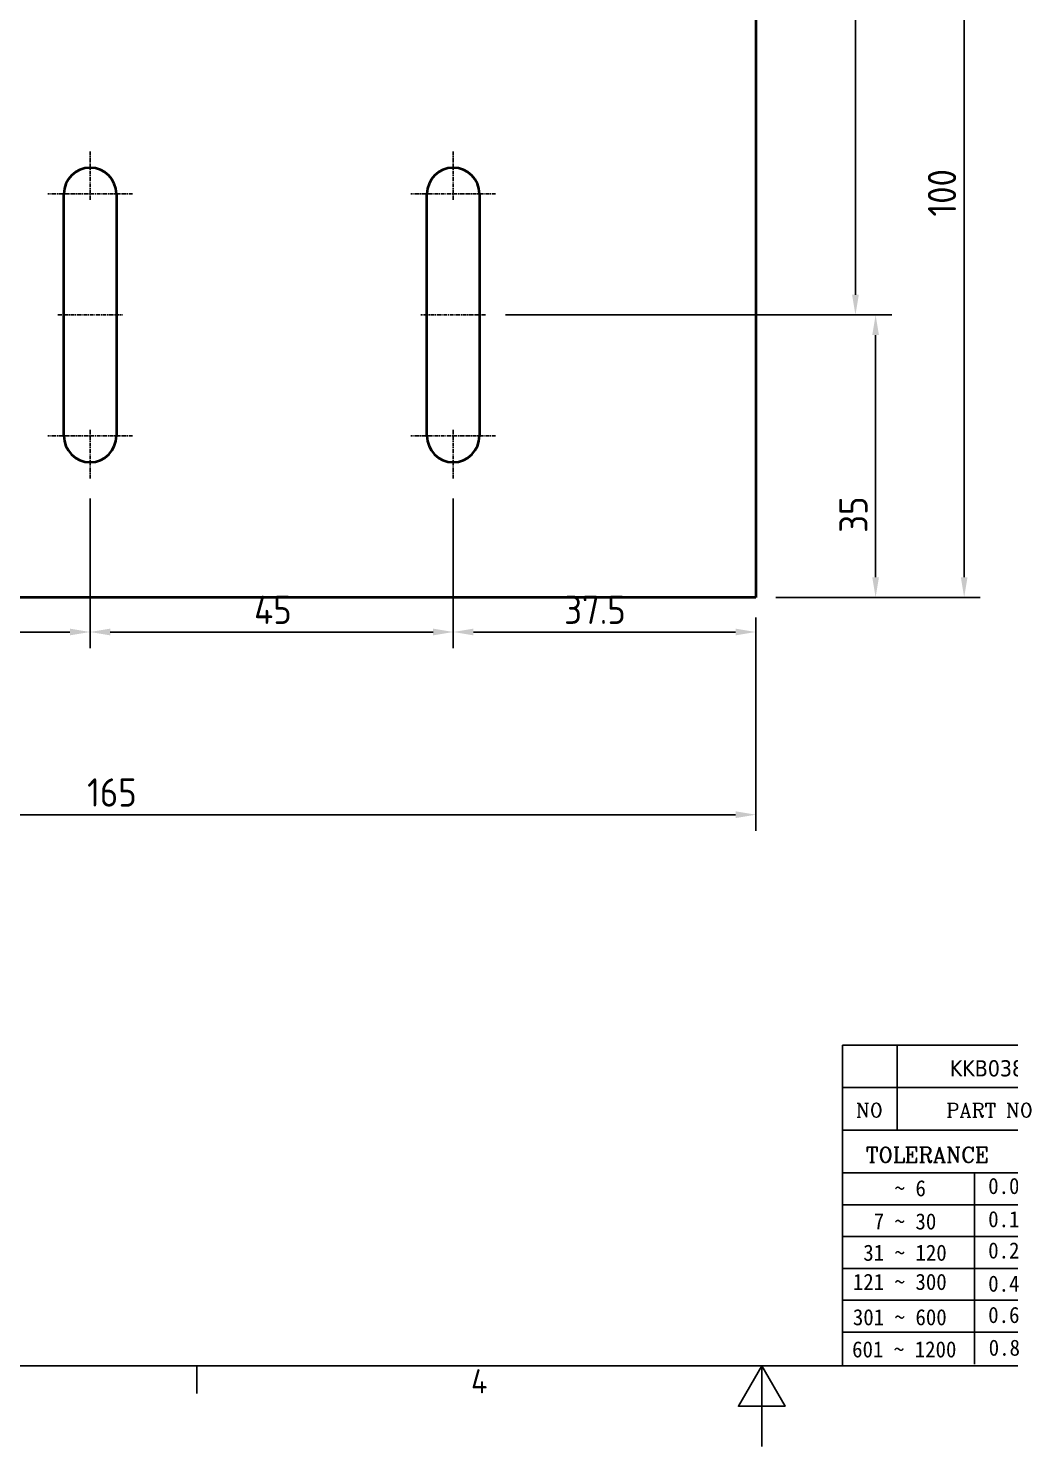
# Model space of a CAD drawing. Header units: millimetres. Extents: x 0 to 420, y 0 to 297.
# Drawn here: x 119.1 to 240.7, y 0 to 175.8 of the extents above; entities that cross this region are included whole.
import ezdxf
from ezdxf.enums import TextEntityAlignment as Align

# ---------------------------------------------------------------- set-up
doc = ezdxf.new("R2010")
doc.units = ezdxf.units.MM
doc.linetypes.add('CHAIN', pattern=[0.7087, 0.4724, -0.0591, 0.1181, -0.0591])
doc.layers.get('0').update_dxf_attribs({"color": 3, "lineweight": 25, "true_color": 0x00ff00})
for name, color, linetype, lineweight, true_color in [('가시적인 것(ISO)', 3, 'Continuous', 40, 0x00ff00), ('제목(ISO)', 5, 'Continuous', 50, 0x0000ff), ('중심 표식(ISO)', 1, 'Continuous', 25, 0xff0000), ('중심선(ISO)', 1, 'Continuous', 25, 0xff0000), ('치수(ISO)', 2, 'Continuous', 25, 0xffff00)]:
    doc.layers.add(name, color=color, linetype=linetype, lineweight=lineweight, true_color=true_color)
doc.layers.add('경계(ISO)', color=7, linetype='Continuous', lineweight=25)
doc.styles.add('HAN_291', font='')
doc.styles.add('RC_284', font='ROMANC.shx')
doc.styles.add('RC_287', font='ROMANC.shx')
doc.styles.add('문자 텍스트_PSTEK_POSCO', font='isocp.shx')
doc.styles.add('치수 텍스트_PSTEK_POSCO', font='isocp.shx')
doc.styles.add('텍스트 스타일198', font='tahoma.ttf')
doc.styles.get('HAN_291').set_extended_font_data('GulimChe')
doc.dimstyles.new('치수_PSTEK_POSCO', dxfattribs={"dimtxt": 3.5, "dimasz": 2.5, "dimexe": 2, "dimexo": 2.5, "dimgap": 1, "dimtad": 1, "dimrnd": 1e-08, "dimdsep": 46, "dimtxsty": '치수 텍스트_PSTEK_POSCO', "dimcen": 0.09, "dimdle": 10, "dimclrd": 7, "dimclre": 7, "dimclrt": 2, "dimadec": 1, "dimazin": 2, "dimtfac": 1, "dimtmove": 0, "dimatfit": 3, "dimfxl": 1, "dimtolj": 1, "dimlwd": -1, "dimlwe": -1, "dimarcsym": 0})

# ---------------------------------------------------------------- blocks, each defined once
blk = doc.blocks.new('경계 Default Border')
at = {"layer": '경계(ISO)'}
blk.add_line((140, 10), (140, 6.599999666213989), dxfattribs=at)
at = {"layer": '경계(ISO)', "flags": 128}
for points in [[(10, 10), (10, 287.0000076293945), (410, 287.0000076293945), (410, 10), (10, 10)], [(210, 0), (210, 10), (207.1132469177246, 5), (212.8867530822754, 5), (210, 10)]]:
    blk.add_lwpolyline(points, dxfattribs=at)
at = {"layer": '경계(ISO)', "color": 2, "true_color": 0xffff00, "insert": (173.9734701308116, 6.59999988079071), "char_height": 3.00000011920929, "attachment_point": 7, "style": '문자 텍스트_PSTEK_POSCO'}
blk.add_mtext('4', dxfattribs=at)
blk = doc.blocks.new('제목 블록 PSTEK')
at = {"color": 180, "true_color": 0x3f00ff}
for p, q in [((182.475792979055, 11.79100474011392), (182.4757929790549, 51.56524660363496)), ((182.4757929790549, 51.56524660363496), (372.4757929537551, 51.56524660363496)), ((189.2651435055721, 51.56524660363496), (189.2651435055722, 41.00524660363494)), ((182.475792979055, 46.2852466036349), (372.4757929537551, 46.28524660363492)), ((182.475792979055, 41.00524660363493), (206.451475290024, 41.00524660363493)), ((182.475792979055, 35.72524660363497), (206.451475290024, 35.72524660363497)), ((198.8621818849491, 12.02524660363491), (198.8621818849491, 35.72524660363497)), ((182.475792979055, 31.77524660363492), (206.451475290024, 31.77524660363492)), ((182.475792979055, 27.82524660363487), (206.451475290024, 27.82524660363487)), ((182.475792979055, 23.87524660363505), (206.451475290024, 23.87524660363505)), ((182.475792979055, 19.92524660363478), (206.451475290024, 19.92524660363478)), ((182.475792979055, 15.97524660363496), (206.451475290024, 15.97524660363496)), ((182.475792979055, 11.79100474011392), (372.4757929537551, 11.79100474011389))]:
    blk.add_line(p, q, dxfattribs=at)
at = {"layer": '제목(ISO)', "lineweight": 18}
blk.add_line((182.475792979055, 35.72500474011393), (182.475792979055, 11.79100474011392), dxfattribs=at)
at = {"color": 2, "true_color": 0xffff00}
for s, height, style, p in [('NO', 1.742399930953979, 'RC_284', (184.135398793432, 42.62317362549192)), ('PART NO', 1.742399930953979, 'RC_284', (195.3359407378685, 42.62317362549192)), (' TOLERANCE', 1.899999976158142, 'RC_287', (184.0872874387979, 37.00893196870329)), ('    ~ 6', 2.000000029802322, 'HAN_291', (183.7721304966814, 32.8176515608431)), ('0.08', 2.000000029802322, 'HAN_291', (200.5467345600617, 33.09873600004101)), ('  7 ~ 30', 2.000000029802322, 'HAN_291', (183.7721304966814, 28.70538114822415)), ('0.1', 2.000000029802322, 'HAN_291', (200.5467345600617, 28.98646558742206)), (' 31 ~ 120', 2.000000029802322, 'HAN_291', (183.7721304966814, 24.82628181916237)), ('0.2', 2.000000029802322, 'HAN_291', (200.5467345600617, 25.10736625836028)), ('121 ~ 300', 2.000000029802322, 'HAN_291', (183.7721304966814, 21.21401206133254)), ('0.4', 2.000000029802322, 'HAN_291', (200.5467345600617, 20.99509650053045)), ('301 ~ 600', 2.000000029802322, 'HAN_291', (183.7721304966814, 16.83491273227077)), ('0.6', 2.000000029802322, 'HAN_291', (200.5467345600617, 17.11599717146868)), ('601 ~ 1200', 2.000000029802322, 'HAN_291', (183.6802025156883, 12.84759660881125)), ('0.8', 2.000000029802322, 'HAN_291', (200.6097246063884, 13.05732192299702))]:
    blk.add_text(s, height=height, dxfattribs=dict(at, style=style)).set_placement(p)
at = {"layer": '제목(ISO)', "color": 7, "style": '텍스트 스타일198'}
for tag, p in [('부품_번호_001', (195.7843283186424, 47.68004260673702)), ('설명_001', (230.1597809287513, 48.15254984750509)), ('재질_001', (287.5148121100145, 48.155337874329)), ("3._Q'TY_001", (312.7051684940307, 47.92188863680521)), ('질량\\P3;_001', (350.3046145979153, 48.1643332325385)), ('1._MODEL_NAME_001', (326.7684841840689, 37.52172745615292)), ('제목_001', (335.5349605824892, 32.12134217035067)), ('부품_번호_001', (334.4435685718743, 26.8052465951949)), ('설계자_001', (210.6823963971569, 25.23312566343435)), ('점검자_001', (226.4283219502686, 25.23446884679021)), ('프로젝트_001', (278.9744245225954, 18.43818283951269)), ('시트_크기_001', (260.807090429518, 14.83812566343425)), ('프로젝트_002', (270.968857657947, 15.01430360086118)), ('작성_날짜_001', (207.6662781715662, 13.26600473167383)), ('프로젝트_003', (277.8268382229195, 11.55047762554502))]:
    blk.add_attdef(tag, p, '', height=2.000000029802322, dxfattribs=at)
for tag, p in [('4._COLOR', (327.6805273250926, 48.92524660363493)), ('엔지니어링_승인자', (247.673240162284, 26.23312567187446)), ('점검_날짜', (231.1845342133799, 14.26600474011394)), ('엔지니어링_승인_날짜', (247.6732401622839, 14.26600474011394))]:
    blk.add_attdef(tag, text='', height=2.000000029802322, dxfattribs=at).set_placement(p, align=Align.MIDDLE_CENTER)
blk = doc.blocks.new('*D24')
at = {"layer": 'Defpoints', "color": 0, "transparency": 16777216}
for p in [(44.25864039015554, 105.2554485739374), (209.2586403901555, 105.2554485739375), (44.25864039015554, 78.32059955630866)]:
    blk.add_point(p, dxfattribs=at)
at = {"layer": '치수(ISO)', "color": 7, "transparency": 16777216}
for p, q in [((44.25864039015554, 102.7554485739374), (44.25864039015554, 76.32059955630866)), ((209.2586403901555, 102.7554485739375), (209.2586403901555, 76.32059955630866)), ((206.7586403901555, 78.32059955630866), (46.75864039015554, 78.32059955630866))]:
    blk.add_line(p, q, dxfattribs=at)
for points in [[(46.75864039015554, 78.73726622297534), (46.75864039015554, 77.903932889642), (44.25864039015554, 78.32059955630866)], [(206.7586403901555, 78.73726622297534), (206.7586403901555, 77.903932889642), (209.2586403901555, 78.32059955630866)]]:
    blk.add_solid(points, dxfattribs=at)
at = {"layer": '치수(ISO)', "color": 2, "transparency": 16777216, "insert": (126.3861530167402, 81.07059955630866), "char_height": 3.5, "attachment_point": 4, "style": '치수 텍스트_PSTEK_POSCO'}
blk.add_mtext('\\A1;165', dxfattribs=at)
blk = doc.blocks.new('*D25')
at = {"layer": 'Defpoints', "color": 0, "transparency": 16777216}
for p in [(209.2586403901555, 205.2554485739375), (209.2586403901555, 105.2554485739375), (235.0934191756201, 105.2554485739375)]:
    blk.add_point(p, dxfattribs=at)
at = {"layer": '치수(ISO)', "color": 7, "transparency": 16777216}
for p, q in [((211.7586403901555, 205.2554485739375), (237.0934191756201, 205.2554485739375)), ((235.0934191756201, 202.7554485739375), (235.0934191756201, 107.7554485739375)), ((211.7586403901555, 105.2554485739375), (237.0934191756201, 105.2554485739375))]:
    blk.add_line(p, q, dxfattribs=at)
for points in [[(234.6767525089535, 202.7554485739375), (235.5100858422868, 202.7554485739375), (235.0934191756201, 205.2554485739375)], [(234.6767525089535, 107.7554485739375), (235.5100858422868, 107.7554485739375), (235.0934191756201, 105.2554485739375)]]:
    blk.add_solid(points, dxfattribs=at)
at = {"layer": '치수(ISO)', "color": 2, "transparency": 16777216, "insert": (232.3434191756201, 152.4540706211816), "char_height": 3.5, "attachment_point": 4, "rotation": 90, "style": '치수 텍스트_PSTEK_POSCO'}
blk.add_mtext('\\A1;100', dxfattribs=at)
blk = doc.blocks.new('*D27')
at = {"layer": 'Defpoints', "color": 0, "transparency": 16777216}
for p in [(81.75864039015543, 120.0054485739375), (126.7586403901555, 120.0054485739375), (126.7586403901555, 100.9612440067705)]:
    blk.add_point(p, dxfattribs=at)
at = {"layer": '치수(ISO)', "color": 7, "transparency": 16777216}
for p, q in [((81.75864039015543, 117.5054485739375), (81.75864039015543, 98.9612440067705)), ((126.7586403901555, 117.5054485739375), (126.7586403901555, 98.9612440067705)), ((84.25864039015543, 100.9612440067705), (124.2586403901555, 100.9612440067705))]:
    blk.add_line(p, q, dxfattribs=at)
for points in [[(84.25864039015543, 101.3779106734372), (84.25864039015543, 100.5445773401038), (81.75864039015543, 100.9612440067705)], [(124.2586403901555, 101.3779106734372), (124.2586403901555, 100.5445773401038), (126.7586403901555, 100.9612440067705)]]:
    blk.add_solid(points, dxfattribs=at)
at = {"layer": '치수(ISO)', "color": 2, "transparency": 16777216, "insert": (102.0861530167402, 103.7112440067705), "char_height": 3.5, "attachment_point": 4, "style": '치수 텍스트_PSTEK_POSCO'}
blk.add_mtext('\\A1;45', dxfattribs=at)
blk = doc.blocks.new('*D28')
at = {"layer": 'Defpoints', "color": 0, "transparency": 16777216}
for p in [(126.7586403901555, 120.0054485739375), (171.7586403901558, 120.0054485739375), (171.7586403901558, 100.9612440067705)]:
    blk.add_point(p, dxfattribs=at)
at = {"layer": '치수(ISO)', "color": 7, "transparency": 16777216}
for p, q in [((126.7586403901555, 117.5054485739375), (126.7586403901555, 98.9612440067705)), ((171.7586403901558, 117.5054485739375), (171.7586403901558, 98.9612440067705)), ((129.2586403901555, 100.9612440067705), (169.2586403901558, 100.9612440067705))]:
    blk.add_line(p, q, dxfattribs=at)
for points in [[(129.2586403901555, 101.3779106734372), (129.2586403901555, 100.5445773401038), (126.7586403901555, 100.9612440067705)], [(169.2586403901558, 101.3779106734372), (169.2586403901558, 100.5445773401038), (171.7586403901558, 100.9612440067705)]]:
    blk.add_solid(points, dxfattribs=at)
at = {"layer": '치수(ISO)', "color": 2, "transparency": 16777216, "insert": (147.0861530167403, 103.7112440067705), "char_height": 3.5, "attachment_point": 4, "style": '치수 텍스트_PSTEK_POSCO'}
blk.add_mtext('\\A1;45', dxfattribs=at)
blk = doc.blocks.new('*D29')
at = {"layer": 'Defpoints', "color": 0, "transparency": 16777216}
for p in [(171.7586403901558, 120.0054485739375), (209.2586403901555, 105.2554485739375), (209.2586403901555, 100.9612440067705)]:
    blk.add_point(p, dxfattribs=at)
at = {"layer": '치수(ISO)', "color": 7, "transparency": 16777216}
for p, q in [((171.7586403901558, 117.5054485739375), (171.7586403901558, 98.9612440067705)), ((209.2586403901555, 102.7554485739375), (209.2586403901555, 98.9612440067705)), ((174.2586403901558, 100.9612440067705), (206.7586403901555, 100.9612440067705))]:
    blk.add_line(p, q, dxfattribs=at)
for points in [[(174.2586403901558, 101.3779106734372), (174.2586403901558, 100.5445773401038), (171.7586403901558, 100.9612440067705)], [(206.7586403901555, 101.3779106734372), (206.7586403901555, 100.5445773401038), (209.2586403901555, 100.9612440067705)]]:
    blk.add_solid(points, dxfattribs=at)
at = {"layer": '치수(ISO)', "color": 2, "transparency": 16777216, "insert": (185.5111530167402, 103.7112440067705), "char_height": 3.5, "attachment_point": 4, "style": '치수 텍스트_PSTEK_POSCO'}
blk.add_mtext('\\A1;37.5', dxfattribs=at)
blk = doc.blocks.new('*D30')
at = {"layer": 'Defpoints', "color": 0, "transparency": 16777216}
for p in [(175.7586403901557, 140.2554485739375), (224.1174890440901, 140.2554485739375), (209.2586403901555, 105.2554485739375)]:
    blk.add_point(p, dxfattribs=at)
at = {"layer": '치수(ISO)', "color": 7, "transparency": 16777216}
for p, q in [((178.2586403901557, 140.2554485739375), (226.1174890440901, 140.2554485739375)), ((224.1174890440901, 107.7554485739375), (224.1174890440901, 137.7554485739375)), ((211.7586403901555, 105.2554485739375), (226.1174890440901, 105.2554485739375))]:
    blk.add_line(p, q, dxfattribs=at)
for points in [[(223.7008223774235, 137.7554485739375), (224.5341557107568, 137.7554485739375), (224.1174890440901, 140.2554485739375)], [(223.7008223774235, 107.7554485739375), (224.5341557107568, 107.7554485739375), (224.1174890440901, 105.2554485739375)]]:
    blk.add_solid(points, dxfattribs=at)
at = {"layer": '치수(ISO)', "color": 2, "transparency": 16777216, "insert": (221.3674890440901, 113.2579612005222), "char_height": 3.5, "attachment_point": 4, "rotation": 90, "style": '치수 텍스트_PSTEK_POSCO'}
blk.add_mtext('\\A1;35', dxfattribs=at)
blk = doc.blocks.new('*D31')
at = {"layer": 'Defpoints', "color": 0, "transparency": 16777216}
for p in [(209.2586403901555, 205.2554485739375), (221.6174890440898, 205.2554485739375), (175.7586403901557, 140.2554485739375)]:
    blk.add_point(p, dxfattribs=at)
at = {"layer": '치수(ISO)', "color": 7, "transparency": 16777216}
for p, q in [((211.7586403901555, 205.2554485739375), (223.6174890440898, 205.2554485739375)), ((221.6174890440898, 142.7554485739375), (221.6174890440898, 202.7554485739375)), ((178.2586403901557, 140.2554485739375), (223.6174890440898, 140.2554485739375))]:
    blk.add_line(p, q, dxfattribs=at)
for points in [[(221.2008223774231, 202.7554485739375), (222.0341557107564, 202.7554485739375), (221.6174890440898, 205.2554485739375)], [(221.2008223774231, 142.7554485739375), (222.0341557107564, 142.7554485739375), (221.6174890440898, 140.2554485739375)]]:
    blk.add_solid(points, dxfattribs=at)
at = {"layer": '치수(ISO)', "color": 2, "transparency": 16777216, "insert": (218.8674890440897, 178.1532367910734), "char_height": 3.5, "attachment_point": 4, "rotation": 90, "style": '치수 텍스트_PSTEK_POSCO'}
blk.add_mtext('\\A1;65', dxfattribs=at)

msp = doc.modelspace()

# ---------------------------------------------------------------- linework, layer by layer
at = {"layer": '가시적인 것(ISO)'}
for p, q in [((209.2586403901555, 205.2554485739375), (209.2586403901555, 105.2554485739375)), ((123.5086403901555, 125.2554485739375), (123.5086403901555, 155.2554485739375)), ((130.0086403901555, 155.2554485739375), (130.0086403901555, 125.2554485739375)), ((168.5086403901558, 125.2554485739375), (168.5086403901557, 155.2554485739375)), ((175.0086403901557, 155.2554485739375), (175.0086403901557, 125.2554485739375)), ((209.2586403901555, 105.2554485739375), (44.25864039015554, 105.2554485739374))]:
    msp.add_line(p, q, dxfattribs=at)
for centre, radius, start, end in [((126.7586403901555, 155.2554485739375), 3.250000000000001, 0, 180), ((171.7586403901557, 155.2554485739375), 3.250000000000002, 0, 180), ((126.7586403901555, 125.2554485739375), 3.249999999999999, 180, 0), ((171.7586403901558, 125.2554485739375), 3.250000000000002, 180, 0)]:
    msp.add_arc(centre, radius, start, end, dxfattribs=at)
at = {"layer": '중심 표식(ISO)', "linetype": 'CHAIN'}
for p, q in [((126.7586403901555, 160.5054485739375), (126.7586403901555, 154.5054485739375)), ((171.7586403901557, 160.5054485739375), (171.7586403901557, 154.5054485739375)), ((132.0086403901555, 155.2554485739375), (121.5086403901555, 155.2554485739375)), ((177.0086403901557, 155.2554485739375), (166.5086403901557, 155.2554485739375)), ((132.0086403901555, 125.2554485739375), (121.5086403901555, 125.2554485739375)), ((126.7586403901555, 126.0054485739375), (126.7586403901555, 120.0054485739375)), ((177.0086403901557, 125.2554485739375), (166.5086403901558, 125.2554485739375)), ((171.7586403901558, 126.0054485739375), (171.7586403901558, 120.0054485739375))]:
    msp.add_line(p, q, dxfattribs=at)
at = {"layer": '중심선(ISO)', "linetype": 'CHAIN'}
for p, q in [((122.7586403901556, 140.2554485739375), (130.7586403901555, 140.2554485739375)), ((175.7586403901557, 140.2554485739375), (167.7586403901558, 140.2554485739375))]:
    msp.add_line(p, q, dxfattribs=at)

# ---------------------------------------------------------------- block references
msp.add_blockref('경계 Default Border', (0, 0))
ref = msp.add_blockref('제목 블록 PSTEK', (37.52420704624484, -1.791004740113895))
ref.add_attrib('부품_번호_001', 'KKB03838', (233.3085353648872, 45.88903786662313), dxfattribs={"layer": '제목(ISO)', "color": 7, "height": 2.000000029802322, "style": '텍스트 스타일198'})

# ---------------------------------------------------------------- dimensions: what is measured, and where the dimension line sits
at = {"layer": '치수(ISO)', "color": 7}
for base, p1, p2, angle, picture, middle in [((221.6174890440898, 205.2554485739375), (175.7586403901557, 140.2554485739375), (209.2586403901555, 205.2554485739375), 270, '*D31', (221.6174890440897, 180.2554485739375)), ((235.0934191756201, 105.2554485739375), (209.2586403901555, 205.2554485739375), (209.2586403901555, 105.2554485739375), 90, '*D25', (235.0934191756201, 155.2554485739375)), ((224.1174890440901, 140.2554485739375), (209.2586403901555, 105.2554485739375), (175.7586403901557, 140.2554485739375), 90, '*D30', (224.1174890440901, 115.2554485739375)), ((126.7586403901555, 100.9612440067705), (81.75864039015543, 120.0054485739375), (126.7586403901555, 120.0054485739375), 180, '*D27', (104.2586403901555, 100.9612440067705)), ((171.7586403901558, 100.9612440067705), (126.7586403901555, 120.0054485739375), (171.7586403901558, 120.0054485739375), 180, '*D28', (149.2586403901556, 100.9612440067705)), ((209.2586403901555, 100.9612440067705), (171.7586403901558, 120.0054485739375), (209.2586403901555, 105.2554485739375), 180, '*D29', (189.2586403901555, 100.9612440067705)), ((44.25864039015554, 78.32059955630866), (209.2586403901555, 105.2554485739375), (44.25864039015554, 105.2554485739374), 180, '*D24', (129.2586403901555, 78.32059955630866))]:
    dim = msp.add_linear_dim(base=base, p1=p1, p2=p2, angle=angle, dimstyle='치수_PSTEK_POSCO', override={"dimdec": 2, "dimtp": 0, "dimtm": -0, "dimtdec": 2, "dimtofl": 0, "dimatfit": 1}, dxfattribs=at)
    dim.commit()
    dim.dimension.update_dxf_attribs({"geometry": picture, "text_midpoint": middle, "dimtype": 160})

doc.saveas('drawing.dxf')
